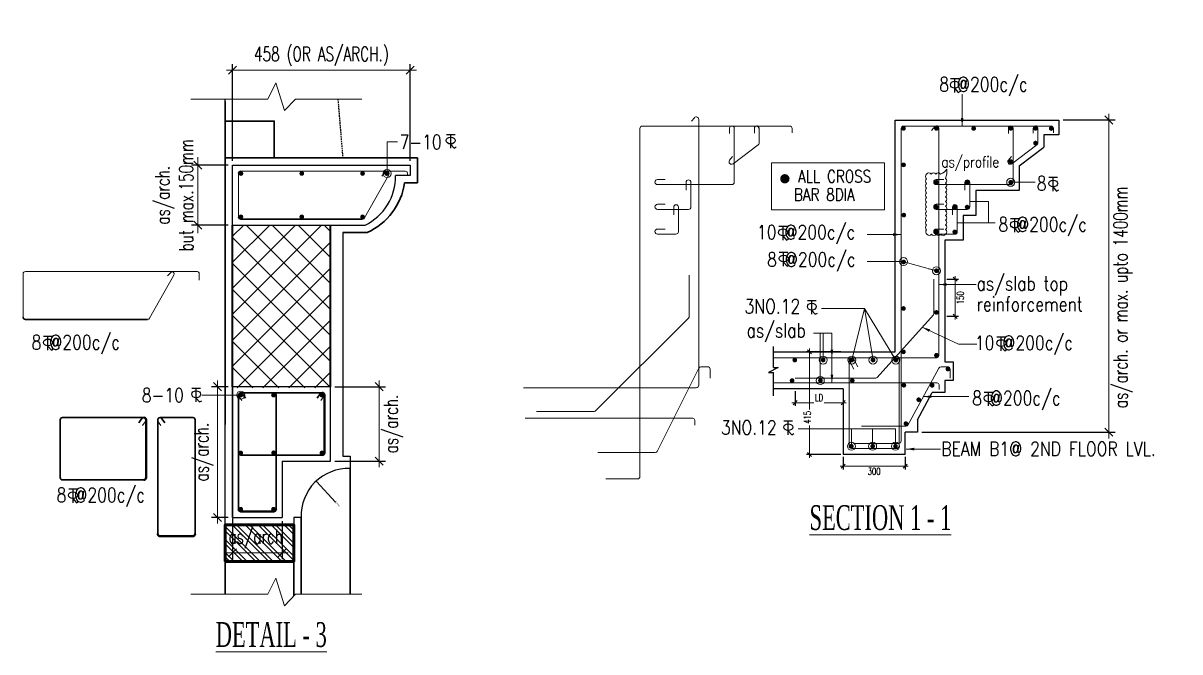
# Model space of a CAD drawing. Header units: millimetres. Extents: x 5013594 to 5375074, y 0 to 4404937.
# Drawn here: x 5308644 to 5327303, y 3785490 to 3795633 of the extents above; entities that cross this region are included whole.
import ezdxf

# ---------------------------------------------------------------- set-up
doc = ezdxf.new("R2010")
doc.units = ezdxf.units.MM
doc.header["$LTSCALE"] = 500
doc.header["$MEASUREMENT"] = 0
doc.header["$PDMODE"] = 34
doc.linetypes.add('CONTINUA', pattern=[0])
doc.linetypes.add('HIDDEN', pattern=[0.375, 0.25, -0.125])
for name, color, linetype in [('BEAM', 3, 'HIDDEN'), ('dim', 3, 'Continuous'), ('DIM-D10', 251, 'Continuous'), ('Finish', 6, 'Continuous'), ('TEXT', 7, 'Continuous')]:
    doc.layers.add(name, color=color, linetype=linetype)
for name, color, linetype, lineweight in [('COL HATCH', 9, 'Continuous', 0), ('COLUMN', 4, 'Continuous', 40), ('DIM1', 3, 'Continuous', 18), ('STC DIM', 47, 'Continuous', 9), ('STC REINF.', 4, 'Continuous', 20), ('STC TEXT', 7, 'Continuous', 13), ('STEEL.', 6, 'Continuous', 30), ('STONE', 42, 'Continuous', 5), ('TAXT', 3, 'Continuous', 15), ('TEXT2', 3, 'Continuous', 15), ('WALL', 7, 'Continuous', 35)]:
    doc.layers.add(name, color=color, linetype=linetype, lineweight=lineweight)
doc.styles.add('2MM', font='romans.shx', dxfattribs={"width": 0.7})
doc.styles.add('ARUN N2', font='times.ttf', dxfattribs={"width": 0.6})
doc.styles.add('D50', font='arial.ttf', dxfattribs={"width": 0.8})
doc.styles.add('haider', font='romans.shx')
doc.dimstyles.new('D10', dxfattribs={"dimtxt": 30, "dimasz": 10, "dimexe": 10, "dimexo": 5, "dimgap": 5, "dimtad": 0, "dimdec": 0, "dimzin": 0, "dimdsep": 46, "dimtxsty": 'D50', "dimblk": 'ARCHTICK', "dimcen": 0, "dimdle": 10, "dimclrd": 256, "dimclre": 256, "dimclrt": 256, "dimadec": 0, "dimazin": 0, "dimtfac": 1, "dimtdec": 0, "dimtofl": 0, "dimtmove": 0, "dimatfit": 3, "dimfxl": 0, "dimtolj": 1, "dimtzin": 0, "dimlwd": -1, "dimlwe": -1, "dimarcsym": 0})
doc.dimstyles.new('SHUIB MOD.', dxfattribs={"dimtxt": 230, "dimasz": 130, "dimexe": 100, "dimexo": 70, "dimgap": 50, "dimtad": 2, "dimdec": 0, "dimzin": 4, "dimdsep": 46, "dimtxsty": '2MM', "dimblk": 'OBLIQUE', "dimcen": 0.09, "dimdle": 100, "dimclrd": 1, "dimclre": 1, "dimclrt": 3, "dimadec": 0, "dimazin": 0, "dimtfac": 1, "dimtdec": 0, "dimtix": 1, "dimtmove": 2, "dimatfit": 3, "dimfxl": 0, "dimtolj": 1, "dimlwd": -1, "dimarcsym": 0})

# ---------------------------------------------------------------- blocks, each defined once
blk = doc.blocks.new('_Oblique')
at = {"color": 0, "linetype": 'ByBlock', "lineweight": -2}
blk.add_line((-0.5, -0.5), (0.5, 0.5), dxfattribs=at)
blk = doc.blocks.new('*D99')
at = {"layer": 'Defpoints', "color": 0, "ltscale": 100, "transparency": 16777216}
for p in [(5325349, 3794070), (5323070, 3789032), (5326159, 3789032)]:
    blk.add_point(p, dxfattribs=at)
at = {"layer": 'DIM1', "color": 1, "lineweight": -2, "ltscale": 100, "transparency": 16777216}
for p, q in [((5325419, 3794070), (5326259, 3794070)), ((5323140, 3789032), (5326259, 3789032))]:
    blk.add_line(p, q, dxfattribs=at)
at = {"layer": 'DIM1', "color": 1, "ltscale": 100, "transparency": 16777216}
blk.add_line((5326159, 3794170), (5326159, 3788932), dxfattribs=at)
at = {"layer": 'DIM1', "color": 1, "ltscale": 100, "transparency": 16777216, "xscale": 130, "yscale": 130, "zscale": 130}
for p, rotation in [((5326159, 3794070), 90), ((5326159, 3789032), 270)]:
    blk.add_blockref('_Oblique', p, dxfattribs=dict(at, rotation=rotation))
at = {"layer": 'DIM1', "color": 3, "lineweight": 0, "ltscale": 100, "transparency": 16777216, "insert": (5326384, 3791210), "char_height": 230, "attachment_point": 5, "rotation": 90, "style": '2MM'}
blk.add_mtext('\\A1;as/arch. or max. upto 1400mm', dxfattribs=at)
blk = doc.blocks.new('A$C76682FD6')
at = {"layer": 'TEXT', "color": 3, "ltscale": 0.2}
for p, q in [((143, 219, -1), (2, 219, -1)), ((72, 0, -1), (72, 219, -1)), ((72, 63, -1), (128, 0, -1)), ((128, 0, -1), (162, 21))]:
    blk.add_line(p, q, dxfattribs=at)
blk.add_ellipse((72, 124, -1), major_axis=(72.3, 0), ratio=0.753223, dxfattribs=at)
blk = doc.blocks.new('_Open90')
at = {"color": 0, "linetype": 'ByBlock', "lineweight": -2}
for p, q in [((0, 0), (-1, 0)), ((-0.5, 0.5), (0, 0)), ((0, 0), (-0.5, -0.5))]:
    blk.add_line(p, q, dxfattribs=at)
blk = doc.blocks.new('*D101')
at = {"layer": 'Defpoints', "color": 0, "transparency": 16777216}
for p in [(5313369, 3788243), (5313890, 3787686)]:
    blk.add_point(p, dxfattribs=at)
at = {"layer": 'DIM-D10', "transparency": 16777216}
blk.add_line((5313684, 3787907), (5313376, 3788236), dxfattribs=at)
at = {"layer": 'DIM-D10', "transparency": 16777216, "xscale": 10, "yscale": 10, "zscale": 10, "rotation": 133.1041880021806}
blk.add_blockref('_Open90', (5313369, 3788243), dxfattribs=at)
at = {"layer": 'DIM-D10', "transparency": 16777216, "insert": (5313713, 3787876), "char_height": 30, "attachment_point": 5, "rotation": 313.1042, "style": 'D50'}
blk.add_mtext('\\A1;R760', dxfattribs=at)
blk = doc.blocks.new('*D103')
at = {"layer": 'Defpoints', "color": 0, "ltscale": 100, "transparency": 16777216}
for p in [(5313602, 3789768), (5313602, 3788567), (5314388, 3788567)]:
    blk.add_point(p, dxfattribs=at)
at = {"layer": 'DIM1', "color": 1, "lineweight": -2, "ltscale": 100, "transparency": 16777216}
for p, q in [((5313672, 3789768), (5314488, 3789768)), ((5313672, 3788567), (5314488, 3788567))]:
    blk.add_line(p, q, dxfattribs=at)
at = {"layer": 'DIM1', "color": 1, "ltscale": 100, "transparency": 16777216}
blk.add_line((5314388, 3789868), (5314388, 3788467), dxfattribs=at)
at = {"layer": 'DIM1', "color": 1, "ltscale": 100, "transparency": 16777216, "xscale": 130, "yscale": 130, "zscale": 130}
for p, rotation in [((5314388, 3789768), 90), ((5314388, 3788567), 270)]:
    blk.add_blockref('_Oblique', p, dxfattribs=dict(at, rotation=rotation))
at = {"layer": 'DIM1', "color": 3, "lineweight": 0, "ltscale": 100, "transparency": 16777216, "insert": (5314613, 3789167), "char_height": 230, "attachment_point": 5, "rotation": 90, "style": '2MM'}
blk.add_mtext('\\A1;as/arch.', dxfattribs=at)
blk = doc.blocks.new('*D102')
at = {"layer": 'Defpoints', "color": 0, "ltscale": 100, "transparency": 16777216}
for p in [(5312022, 3787710), (5312820, 3787670), (5312022, 3787086)]:
    blk.add_point(p, dxfattribs=at)
at = {"layer": 'DIM1', "color": 1, "lineweight": -2, "ltscale": 100, "transparency": 16777216}
for p, q in [((5312022, 3787640), (5312022, 3786986)), ((5312820, 3787600), (5312820, 3786986))]:
    blk.add_line(p, q, dxfattribs=at)
at = {"layer": 'DIM1', "color": 1, "ltscale": 100, "transparency": 16777216}
blk.add_line((5312920, 3787086), (5311922, 3787086), dxfattribs=at)
at = {"layer": 'DIM1', "color": 1, "ltscale": 100, "transparency": 16777216, "xscale": 130, "yscale": 130, "zscale": 130, "rotation": 180}
blk.add_blockref('_Oblique', (5312022, 3787086), dxfattribs=at)
at = {"layer": 'DIM1', "color": 1, "ltscale": 100, "transparency": 16777216, "xscale": 130, "yscale": 130, "zscale": 130}
blk.add_blockref('_Oblique', (5312820, 3787086), dxfattribs=at)
at = {"layer": 'DIM1', "color": 3, "lineweight": 0, "ltscale": 100, "transparency": 16777216, "insert": (5312394, 3787312), "char_height": 230, "attachment_point": 5, "style": '2MM'}
blk.add_mtext('\\A1;as/arch', dxfattribs=at)
blk = doc.blocks.new('*D104')
at = {"layer": 'Defpoints', "color": 0, "ltscale": 100, "transparency": 16777216}
for p in [(5314888, 3794872), (5312022, 3793341, 0), (5314888, 3793341, 0)]:
    blk.add_point(p, dxfattribs=at)
at = {"layer": 'DIM1', "color": 1, "ltscale": 100, "transparency": 16777216}
blk.add_line((5311922, 3794872), (5314988, 3794872), dxfattribs=at)
at = {"layer": 'DIM1', "color": 1, "lineweight": -2, "ltscale": 100, "transparency": 16777216}
for p, q in [((5312022, 3793411), (5312022, 3794972)), ((5314888, 3793411), (5314888, 3794972))]:
    blk.add_line(p, q, dxfattribs=at)
at = {"layer": 'DIM1', "color": 1, "ltscale": 100, "transparency": 16777216, "xscale": 130, "yscale": 130, "zscale": 130, "rotation": 180}
blk.add_blockref('_Oblique', (5312022, 3794872), dxfattribs=at)
at = {"layer": 'DIM1', "color": 1, "ltscale": 100, "transparency": 16777216, "xscale": 130, "yscale": 130, "zscale": 130}
blk.add_blockref('_Oblique', (5314888, 3794872), dxfattribs=at)
at = {"layer": 'DIM1', "color": 3, "lineweight": 0, "ltscale": 100, "transparency": 16777216, "insert": (5313455, 3795098), "char_height": 230, "attachment_point": 5, "style": '2MM'}
blk.add_mtext('\\A1;458 (OR AS/ARCH.)', dxfattribs=at)
blk = doc.blocks.new('*D105')
at = {"layer": 'Defpoints', "color": 0, "ltscale": 100, "transparency": 16777216}
for p in [(5312022, 3793341, 0), (5311460, 3792373), (5312022, 3792373, 0)]:
    blk.add_point(p, dxfattribs=at)
at = {"layer": 'DIM1', "color": 1, "lineweight": -2, "ltscale": 100, "transparency": 16777216}
for p, q in [((5311952, 3793341), (5311360, 3793341)), ((5311952, 3792373), (5311360, 3792373))]:
    blk.add_line(p, q, dxfattribs=at)
at = {"layer": 'DIM1', "color": 1, "ltscale": 100, "transparency": 16777216}
for p, q in [((5311460, 3793341), (5311460, 3793471)), ((5311460, 3793341), (5311460, 3792373)), ((5311460, 3792373), (5311460, 3792243))]:
    blk.add_line(p, q, dxfattribs=at)
at = {"layer": 'DIM1', "color": 1, "ltscale": 100, "transparency": 16777216, "xscale": 130, "yscale": 130, "zscale": 130}
for p, rotation in [((5311460, 3793341), 270), ((5311460, 3792373), 90)]:
    blk.add_blockref('_Oblique', p, dxfattribs=dict(at, rotation=rotation))
at = {"layer": 'DIM1', "color": 3, "lineweight": 0, "ltscale": 100, "transparency": 16777216, "insert": (5311082, 3792857), "char_height": 230, "attachment_point": 5, "rotation": 90, "style": '2MM'}
blk.add_mtext('\\A1;as/arch.\\Pbut max.150mm', dxfattribs=at)
blk = doc.blocks.new('*D106')
at = {"layer": 'Defpoints', "color": 0, "ltscale": 100, "transparency": 16777216}
for p in [(5311781, 3789768), (5312022, 3789768, 0), (5312022, 3787659, 0)]:
    blk.add_point(p, dxfattribs=at)
at = {"layer": 'DIM1', "color": 1, "lineweight": -2, "ltscale": 100, "transparency": 16777216}
for p, q in [((5311952, 3789768), (5311681, 3789768)), ((5311952, 3787659), (5311681, 3787659))]:
    blk.add_line(p, q, dxfattribs=at)
at = {"layer": 'DIM1', "color": 1, "ltscale": 100, "transparency": 16777216}
blk.add_line((5311781, 3787559), (5311781, 3789868), dxfattribs=at)
at = {"layer": 'DIM1', "color": 1, "ltscale": 100, "transparency": 16777216, "xscale": 130, "yscale": 130, "zscale": 130}
for p, rotation in [((5311781, 3789768), 90), ((5311781, 3787659), 270)]:
    blk.add_blockref('_Oblique', p, dxfattribs=dict(at, rotation=rotation))
at = {"layer": 'DIM1', "color": 3, "lineweight": 0, "ltscale": 100, "transparency": 16777216, "insert": (5311556, 3788713), "char_height": 230, "attachment_point": 5, "rotation": 90, "style": '2MM'}
blk.add_mtext('\\A1;as/arch.', dxfattribs=at)
blk = doc.blocks.new('*D107')
at = {"layer": 'Defpoints', "color": 0, "transparency": 16777216}
for p in [(5323510, 3791503), (5323681, 3791503), (5323510, 3790903)]:
    blk.add_point(p, dxfattribs=at)
at = {"layer": 'STC DIM', "color": 1, "linetype": 'Continuous', "lineweight": -2, "transparency": 16777216}
for p, q in [((5323545, 3791503), (5323731, 3791503)), ((5323545, 3790903), (5323731, 3790903))]:
    blk.add_line(p, q, dxfattribs=at)
at = {"layer": 'STC DIM', "color": 1, "transparency": 16777216}
blk.add_line((5323681, 3790853), (5323681, 3791553), dxfattribs=at)
at = {"layer": 'STC DIM', "color": 1, "transparency": 16777216, "xscale": 65, "yscale": 65, "zscale": 65}
for p, rotation in [((5323681, 3791503), 90), ((5323681, 3790903), 270)]:
    blk.add_blockref('_Oblique', p, dxfattribs=dict(at, rotation=rotation))
at = {"layer": 'STC DIM', "color": 3, "transparency": 16777216, "insert": (5323763, 3791203), "char_height": 115, "attachment_point": 5, "rotation": 90, "style": '2MM'}
blk.add_mtext('\\A1;150 ', dxfattribs=at)
blk = doc.blocks.new('*D147')
at = {"layer": 'Defpoints', "color": 0, "transparency": 16777216}
for p in [(5321096, 3789732), (5321871, 3789722), (5321096, 3789510)]:
    blk.add_point(p, dxfattribs=at)
at = {"layer": 'STC DIM', "color": 1, "linetype": 'Continuous', "lineweight": -2, "transparency": 16777216}
for p, q in [((5321096, 3789697), (5321096, 3789460)), ((5321871, 3789687), (5321871, 3789460))]:
    blk.add_line(p, q, dxfattribs=at)
at = {"layer": 'STC DIM', "color": 1, "transparency": 16777216}
for p, q in [((5321046, 3789510), (5321399, 3789510)), ((5321921, 3789510), (5321568, 3789510))]:
    blk.add_line(p, q, dxfattribs=at)
at = {"layer": 'STC DIM', "color": 1, "transparency": 16777216, "xscale": 65, "yscale": 65, "zscale": 65, "rotation": 180}
blk.add_blockref('_Oblique', (5321096, 3789510), dxfattribs=at)
at = {"layer": 'STC DIM', "color": 1, "transparency": 16777216, "xscale": 65, "yscale": 65, "zscale": 65}
blk.add_blockref('_Oblique', (5321871, 3789510), dxfattribs=at)
at = {"layer": 'STC DIM', "color": 3, "transparency": 16777216, "insert": (5321484, 3789590), "char_height": 115, "attachment_point": 5, "style": '2MM'}
blk.add_mtext('\\A1;LD', dxfattribs=at)
blk = doc.blocks.new('*D151')
at = {"layer": 'Defpoints', "color": 0, "transparency": 16777216}
for p in [(5321871, 3788673), (5322870, 3788673), (5322870, 3788484)]:
    blk.add_point(p, dxfattribs=at)
at = {"layer": 'STC DIM', "color": 1, "linetype": 'Continuous', "lineweight": -2, "transparency": 16777216}
for p, q in [((5321871, 3788638), (5321871, 3788434)), ((5322870, 3788638), (5322870, 3788434))]:
    blk.add_line(p, q, dxfattribs=at)
at = {"layer": 'STC DIM', "color": 1, "linetype": 'Continuous', "transparency": 16777216}
blk.add_line((5321821, 3788484), (5322920, 3788484), dxfattribs=at)
at = {"layer": 'STC DIM', "color": 1, "transparency": 16777216, "xscale": 65, "yscale": 65, "zscale": 65, "rotation": 180}
blk.add_blockref('_Oblique', (5321871, 3788484), dxfattribs=at)
at = {"layer": 'STC DIM', "color": 1, "transparency": 16777216, "xscale": 65, "yscale": 65, "zscale": 65}
blk.add_blockref('_Oblique', (5322870, 3788484), dxfattribs=at)
at = {"layer": 'STC DIM', "color": 3, "transparency": 16777216, "insert": (5322371, 3788402), "char_height": 115, "attachment_point": 5, "style": '2MM'}
blk.add_mtext('\\A1;300', dxfattribs=at)
blk = doc.blocks.new('*D152')
at = {"layer": 'Defpoints', "color": 0, "transparency": 16777216}
for p in [(5321329, 3790332), (5321870, 3790332), (5321870, 3788672)]:
    blk.add_point(p, dxfattribs=at)
at = {"layer": 'STC DIM', "color": 1, "linetype": 'Continuous', "lineweight": -2, "transparency": 16777216}
for p, q in [((5321835, 3790332), (5321279, 3790332)), ((5321835, 3788672), (5321279, 3788672))]:
    blk.add_line(p, q, dxfattribs=at)
at = {"layer": 'STC DIM', "color": 1, "linetype": 'Continuous', "transparency": 16777216}
for p, q in [((5321329, 3790382), (5321329, 3789400)), ((5321329, 3788622), (5321329, 3789143))]:
    blk.add_line(p, q, dxfattribs=at)
at = {"layer": 'STC DIM', "color": 1, "transparency": 16777216, "xscale": 65, "yscale": 65, "zscale": 65}
for p, rotation in [((5321329, 3790332), 90), ((5321329, 3788672), 270)]:
    blk.add_blockref('_Oblique', p, dxfattribs=dict(at, rotation=rotation))
at = {"layer": 'STC DIM', "color": 3, "transparency": 16777216, "insert": (5321293, 3789272), "char_height": 115, "attachment_point": 5, "rotation": 90, "style": '2MM'}
blk.add_mtext('\\A1;415', dxfattribs=at)

msp = doc.modelspace()

# ---------------------------------------------------------------- hatches: boundary and pattern name
at = {"layer": 'COL HATCH', "lineweight": 15}
h = msp.add_hatch(dxfattribs=at)
h.set_pattern_fill('ANSI32', color=252, scale=394.927045, angle=-90)
h.set_pattern_definition([(315, (8682422.25, 8185605.75), (104.720847, 104.720847), []), (315, (8682422.25, 8185535.93), (104.720847, 104.720847), [])])
h.paths.add_polyline_path([(5311903.7, 3787540.3), (5311903.7, 3786947.9), (5313009.5, 3786947.9), (5313009.5, 3787540.3)])
at = {"layer": 'STONE', "lineweight": 30}
h = msp.add_hatch(dxfattribs=at)
h.set_pattern_fill('ANSI37', color=250, scale=2369.562272)
h.set_pattern_definition([(45, (666385.95, 7043346.94), (-209.441694, 209.441694), []), (135, (666385.95, 7043346.94), (-209.441694, -209.441694), [])])
h.paths.add_polyline_path([(5313601.9, 3792373.4), (5312022.2, 3792373.4), (5312022.2, 3789751.9), (5313601.9, 3789751.9)])

# ---------------------------------------------------------------- linework, layer by layer
at = {"lineweight": 30}
for p, q in [((5311903.7, 3789159.5), (5311903.7, 3794368.1)), ((5311903.7, 3793459.8), (5315006.2, 3793459.8, -36255.5)), ((5315006.2, 3793459.8, -36255.5), (5315006.2, 3793055.6, -36255.5)), ((5315006.2, 3793055.6, -36255.5), (5314797.2, 3793055.6, -36255.5)), ((5313799.3, 3792255, -36255.5), (5314194.3, 3792255, -36255.5)), ((5313917.8, 3788448.6, -36255.5), (5313917.8, 3786420.8)), ((5313128, 3787658.8, -36255.5), (5313128, 3786420.8)), ((5311903.7, 3786947.9, -36255.5), (5311903.7, 3786420.8)), ((5313009.5, 3786947.9, -36255.5), (5313009.5, 3786393.8, -36255.5))]:
    msp.add_line(p, q, dxfattribs=at)
at = {"color": 1, "linetype": 'HIDDEN', "lineweight": 25, "ltscale": 0.2}
msp.add_line((5313720.4, 3794408.1), (5313799.3, 3793459.8, -36255.5), dxfattribs=at)
at = {"lineweight": 5}
for points in [[(5314107.7, 3794408.1), (5313034.9, 3794408.1), (5312858.2, 3794220.7), (5312718, 3794668.8), (5312588.5, 3794408.1), (5311349.9, 3794408.1)], [(5314107.7, 3786420.8), (5313034.9, 3786420.8), (5312858.2, 3786233.4), (5312718, 3786681.5), (5312588.5, 3786420.8), (5311349.9, 3786420.8)]]:
    msp.add_lwpolyline(points, dxfattribs=at)
at = {"color": 22, "lineweight": 30, "elevation": 0.5}
msp.add_lwpolyline([(5312693.5, 3793459.8), (5311903.7, 3793459.8), (5311903.7, 3794052.1), (5312693.5, 3794052.1)], close=True, dxfattribs=at)
at = {"color": 22, "lineweight": 50, "elevation": -36255}
msp.add_lwpolyline([(5311903.7, 3786947.9), (5311903.7, 3787540.3), (5313009.5, 3787540.3), (5313009.5, 3786947.9)], close=True, dxfattribs=at)
at = {"lineweight": 30}
msp.add_arc((5313759.1, 3793210.1, -36255.5), 1049.6, 294.49746, 351.53434, dxfattribs=at)
at = {"layer": 'BEAM', "color": 1, "linetype": 'Continuous'}
for p, q in [((5322710.4, 3794069.6), (5325348.9, 3794069.6)), ((5322710.4, 3790331.9), (5322710.4, 3794069.6)), ((5325348.9, 3794069.6), (5325348.9, 3793829.7)), ((5325348.9, 3793829.7), (5325109.1, 3793829.7)), ((5325109.1, 3793829.7), (5325109.1, 3793629.8)), ((5324709.3, 3793330), (5325109.1, 3793629.8)), ((5312022.2, 3793341.3), (5314887.7, 3793341.3)), ((5312022.2, 3792373.4), (5312022.2, 3793341.3)), ((5314887.7, 3793341.3), (5314887.7, 3793174)), ((5324709.3, 3793330), (5324709.3, 3792930.2)), ((5314887.7, 3793174), (5314651.8, 3793174)), ((5324709.3, 3792930.2), (5324009.7, 3792930.2)), ((5324009.7, 3792930.2), (5324009.7, 3792530.4)), ((5312022.2, 3792373.4), (5314158.4, 3792373.4)), ((5324009.7, 3792530.4), (5323809.8, 3792530.4)), ((5323809.8, 3792530.4), (5323809.8, 3792130.6)), ((5323809.8, 3792130.6), (5323509.9, 3792130.6)), ((5323509.9, 3792130.6), (5323509.9, 3790169.6)), ((5320748.8, 3790331.6), (5322710.4, 3790331.6)), ((5313601.9, 3789767.9), (5312022.2, 3789767.9)), ((5313601.9, 3788567.1), (5313601.9, 3789767.9)), ((5323509.9, 3789869.6), (5323509.9, 3789672)), ((5321870.8, 3789731.9), (5320748.8, 3789731.9)), ((5321870.8, 3789731.9), (5321870.8, 3788672.5)), ((5323070.2, 3789232.2), (5323310, 3789672)), ((5323509.9, 3789672), (5323310, 3789672)), ((5323070.2, 3789232.2), (5323070.2, 3789032.3)), ((5323070.2, 3789032.3), (5322870.3, 3789032.3)), ((5322870.3, 3788672.5), (5322870.3, 3789032.3)), ((5322870.3, 3788672.5), (5321870.8, 3788672.5)), ((5312820, 3788567.1), (5312820, 3787658.8)), ((5312820, 3788567.1), (5313601.9, 3788567.1)), ((5312022.2, 3787658.8), (5312820, 3787658.8))]:
    msp.add_line(p, q, dxfattribs=at)
for points in [[(5320748.8, 3790078.4), (5320748.8, 3790416.6)], [(5323509.9, 3790169.6), (5323648.9, 3790169.6), (5323648.9, 3789869.6), (5323509.9, 3789869.6)], [(5320748.8, 3790078.4), (5320823.7, 3790078.4), (5320666.4, 3789996.5), (5320748.8, 3789996.5)], [(5320748.8, 3789622.6), (5320748.8, 3789996.5)]]:
    msp.add_lwpolyline(points, dxfattribs=at)
for centre, radius, start, end in [((5320476.7, 3793935.1), 37.7, 0, 90), ((5323375.4, 3793934.8), 37.7, 0, 90), ((5324974.3, 3793934.8), 37.7, 0, 90), ((5313780.7, 3793158.6), 871.3, 295.69118, 1.01463)]:
    msp.add_arc(centre, radius, start, end, dxfattribs=at)
at = {"layer": 'COLUMN', "lineweight": 30}
for p, q in [((5312157, 3792470.6), (5314119.4, 3792470.6)), ((5308681.3, 3790851.9), (5310650.7, 3790851.9)), ((5312022.2, 3787658.8), (5312022.2, 3789767.9)), ((5312119.3, 3787793.6), (5312119.3, 3789633.1)), ((5312119.3, 3789633.1), (5312119.3, 3788701.9)), ((5313467.1, 3789670.7), (5312157, 3789670.7)), ((5312157, 3789670.7), (5312685.2, 3789670.7)), ((5312173.2, 3789668, 0), (5312231.6, 3789583.8, 0.5)), ((5312722.9, 3789633.1), (5312722.9, 3787793.6)), ((5313445.4, 3789670.7, -0.1), (5313385.1, 3789583.8, 0.5)), ((5309242.1, 3789232.1), (5309242.1, 3788300.9)), ((5310589.9, 3789269.8), (5309279.8, 3789269.8)), ((5310568.2, 3789269.8, -0.1), (5310507.9, 3789182.8, 0.5)), ((5310814.9, 3787392.6), (5310814.9, 3789232.1)), ((5310814.9, 3789232.1), (5310814.9, 3788300.9)), ((5310852.6, 3789269.8), (5311380.9, 3789269.8)), ((5310868.8, 3789267, 0), (5310927.2, 3789182.8, 0.5)), ((5311418.5, 3789232.1), (5311418.5, 3787392.6)), ((5312157, 3788664.2), (5313467.1, 3788664.2)), ((5309279.8, 3788263.3), (5310589.9, 3788263.3))]:
    msp.add_line(p, q, dxfattribs=at)
at = {"layer": 'COLUMN'}
for p, q in [((5313504.7, 3788701.9), (5313504.7, 3789633.1)), ((5310627.6, 3788300.9), (5310627.6, 3789232.1)), ((5312157, 3787755.9), (5312685.2, 3787755.9)), ((5310852.6, 3787354.9), (5311380.9, 3787354.9))]:
    msp.add_line(p, q, dxfattribs=at)
at = {"layer": 'COLUMN', "lineweight": 30}
for centre, start, end in [((5312157, 3793206.5), 90, 180), ((5312157, 3792508.2), 180, 270), ((5308681.3, 3790889.5), 180, 270), ((5312157, 3789633.1), 90, 180), ((5312157, 3789633.1), 90, 180), ((5312685.2, 3789633.1), 0, 90), ((5309279.8, 3789232.1), 90, 180), ((5310852.6, 3789232.1), 90, 180), ((5310852.6, 3789232.1), 90, 180), ((5311380.9, 3789232.1), 0, 90), ((5312157, 3788701.9), 180, 270), ((5309279.8, 3788300.9), 180, 270)]:
    msp.add_arc(centre, 37.7, start, end, dxfattribs=at)
at = {"layer": 'COLUMN'}
for centre, start, end in [((5313467.1, 3789633.1), 0, 90), ((5310589.9, 3789232.1), 0, 90), ((5313467.1, 3788701.9), 270, 0), ((5310589.9, 3788300.9), 270, 0), ((5312157, 3787793.6), 180, 270), ((5312685.2, 3787793.6), 270, 0), ((5310852.6, 3787392.6), 180, 270), ((5311380.9, 3787392.6), 270, 0)]:
    msp.add_arc(centre, 37.7, start, end, dxfattribs=at)
at = {"layer": 'Finish'}
msp.add_line((5311903.7, 3787540.3), (5311903.7, 3794408.1), dxfattribs=at)
at = {"layer": 'Finish', "elevation": -36255.5}
msp.add_lwpolyline([(5313799.3, 3792255), (5313799.3, 3788646.1), (5313917.8, 3788646.1), (5313917.8, 3788448.6, 0.4356259), (5313128, 3787658.8), (5313009.5, 3787658.8), (5313009.5, 3787540.3), (5311903.7, 3787540.3)], format="xyb", dxfattribs=at)
msp.add_lwpolyline([(5313917.8, 3788448.6), (5313917.8, 3788448.6)], dxfattribs=at)
at = {"layer": 'STC DIM', "color": 1}
msp.add_lwpolyline([(5323217.7, 3793197.8, -0.5205671), (5323292.7, 3793197.8, -0.5205671), (5323367.7, 3793197.8, -0.5205671), (5323442.7, 3793197.8, 0.2042151), (5323543.2, 3793278, -0.1304916), (5323523.3, 3793128.5, -0.5205671), (5323523.3, 3793053.5, -0.5205671), (5323523.3, 3792978.5, -0.5205671), (5323523.3, 3792903.5, -0.5205671), (5323523.3, 3792828.5, -0.5205671), (5323523.3, 3792753.5, -0.5205671), (5323523.3, 3792678.5, -0.5205671), (5323523.3, 3792603.5, -0.5205671), (5323523.3, 3792528.5, -0.5205671), (5323523.3, 3792453.5, -0.5205671), (5323523.3, 3792378.5, -0.5205671), (5323523.3, 3792303.5, -0.5205671), (5323523.3, 3792228.5, -0.5205671), (5323449, 3792227.8, -0.5205671), (5323374, 3792227.8, -0.5205671), (5323299, 3792227.8, -0.5205671), (5323224, 3792227.8, -0.5205671), (5323217.7, 3792296.5, -0.5205671), (5323217.7, 3792371.5, -0.5205671), (5323217.7, 3792446.5, -0.5205671), (5323217.7, 3792521.5, -0.5205671), (5323217.7, 3792596.5, -0.5205671), (5323217.7, 3792671.5, -0.5205671), (5323217.7, 3792746.5, -0.5205671), (5323217.7, 3792821.5, -0.5205671), (5323217.7, 3792896.5, -0.5205671), (5323217.7, 3792971.5, -0.5205671), (5323217.7, 3793046.5, -0.5205671), (5323217.7, 3793121.5, -0.5205671)], format="xyb", close=True, dxfattribs=at)
at = {"layer": 'STC REINF.', "linetype": 'CONTINUA'}
for p, q in [((5319472.4, 3794106.6), (5319424.6, 3794051.8)), ((5319542.5, 3794080.4), (5319542.3, 3789792)), ((5320039.4, 3793938.3), (5320039.4, 3793851.2)), ((5320114.6, 3793942.9), (5320114.6, 3793065.3)), ((5320439.2, 3793936.6), (5320439.2, 3793857.3)), ((5320514.4, 3793936.6), (5320514.4, 3793698.7)), ((5322807.5, 3793065), (5322807.5, 3793934.8)), ((5322807.5, 3789806.8), (5322807.5, 3793934.8)), ((5322845.2, 3793972.5), (5324974.3, 3793972.5)), ((5323358.6, 3793972.5), (5323295.1, 3793899.6)), ((5324536.9, 3793938), (5324536.9, 3793850.9)), ((5324612.1, 3793942.6), (5324612.1, 3793065)), ((5324936.7, 3793936.3), (5324936.7, 3793857)), ((5325011.9, 3793936.3), (5325011.9, 3793697.2)), ((5320094.9, 3793364.1), (5320498.4, 3793666.7)), ((5324592.5, 3793363.8), (5324996.9, 3793667.1)), ((5320040.4, 3793421.9), (5320089.1, 3793479.6)), ((5324537.9, 3793421.6), (5324586.6, 3793479.3)), ((5312119.3, 3792508.2), (5312119.3, 3793206.5)), ((5312157, 3793244.1), (5314813.4, 3793244.1)), ((5314152.3, 3792489.9), (5314541.6, 3793188.1)), ((5314489.6, 3793244.1), (5314432.5, 3793163.4)), ((5314843.4, 3793214.1), (5314843.4, 3793179.5)), ((5318876.4, 3793110.1), (5318998, 3793110.1)), ((5320076.9, 3793027.6), (5318876.4, 3793027.6)), ((5319337.9, 3793064.3), (5319337.9, 3792938.9)), ((5319415, 3793064.3), (5319415, 3792667.8)), ((5323373.9, 3793109.8), (5323495.5, 3793109.8)), ((5324574.5, 3793027.3), (5323373.9, 3793027.3)), ((5323835.4, 3793064.1), (5323835.4, 3792938.6)), ((5323912.5, 3793064.1), (5323912.5, 3792667.6)), ((5318876.4, 3792710.3), (5318998, 3792710.3)), ((5319375, 3792627.8), (5318876.4, 3792627.8)), ((5319138, 3792664.6), (5319138, 3792539.1)), ((5319215.1, 3792664.6), (5319215.1, 3792268.1)), ((5323373.9, 3792710.1), (5323495.5, 3792710.1)), ((5323872.5, 3792627.6), (5323373.9, 3792627.6)), ((5323635.5, 3792664.3), (5323635.5, 3792538.8)), ((5323712.6, 3792664.3), (5323712.6, 3792267.8)), ((5318876.4, 3792310.6), (5318998, 3792310.6)), ((5319175.1, 3792228.1), (5318876.4, 3792228.1)), ((5323373.9, 3792310.3), (5323495.5, 3792310.3)), ((5323672.6, 3792227.8), (5323373.9, 3792227.8)), ((5308681.3, 3791625.4), (5311453.6, 3791625.4)), ((5311040, 3791625.4), (5310974.8, 3791557.7)), ((5308643.7, 3790889.5), (5308643.7, 3791587.8)), ((5310683.6, 3790871.2), (5311072.9, 3791569.4)), ((5311483.6, 3791595.4), (5311483.6, 3791484.4)), ((5319388.5, 3790902.2), (5319388.5, 3791567.6)), ((5323334.5, 3790948.8), (5323334.5, 3791504.1)), ((5317884, 3789381.1), (5319376.8, 3790873.9)), ((5322419.5, 3789916.3), (5323326.8, 3790928.8)), ((5321967.4, 3790194.5), (5321967.4, 3788812.1)), ((5321967.4, 3790194.5), (5322045, 3790051.7)), ((5322733.1, 3790234.5), (5322007.4, 3790234.5)), ((5322032.3, 3790234.5), (5322110.9, 3790089.9)), ((5322773.1, 3788809.3), (5322773.1, 3790194.5)), ((5323388.5, 3789829.1), (5320748.8, 3789829.1)), ((5322397.1, 3789906.3), (5321097.2, 3789906.3)), ((5323418.5, 3789799.1), (5323418.5, 3789721)), ((5312116.1, 3789619.6), (5312169.4, 3789542.8, 0.5)), ((5313504.7, 3789625.6, 0), (5313447.3, 3789542.8, 0.5)), ((5319502.3, 3789752), (5319184.1, 3789752)), ((5310627.6, 3789224.6, 0), (5310570.1, 3789141.8, 0.5)), ((5310811.8, 3789218.6), (5310865, 3789141.8, 0.5)), ((5319448, 3789257.6), (5316740.3, 3789257.6)), ((5317857.4, 3789370.1), (5316925.5, 3789370.1)), ((5319478, 3789227.6), (5319478, 3789149.5)), ((5318839.8, 3788705.2), (5317915.7, 3788705.2)), ((5322007.3, 3788772.1), (5322733, 3788769.3))]:
    msp.add_line(p, q, dxfattribs=at)
for points in [[(5318045.8, 3788280.8), (5318552.9, 3788280.8, 0.4142136), (5318592.9, 3788320.8), (5318592.9, 3793934.8, -0.4142136), (5318630.5, 3793972.5), (5321010.3, 3793972.5, -0.4003168), (5321048.1, 3793936.5), (5321048.1, 3793861.1)], [(5320748.8, 3790234.5), (5323382.8, 3790234.5, 0.4141943), (5323412.8, 3790264.5), (5323413, 3793934.8)], [(5322040.4, 3788852.2), (5322767.5, 3788852.2, 0.4142136), (5322807.5, 3788892.2), (5322807.5, 3793934.8, -0.4142136), (5322845.2, 3793972.5), (5325224.9, 3793972.5, -0.4003168), (5325262.7, 3793936.5), (5325262.7, 3793861.1)], [(5318872.8, 3788724.8), (5319542.9, 3790068.6, -0.2744582), (5319578, 3790089.4), (5319685.3, 3790089.3, -0.4142136), (5319725.3, 3790049.3), (5319725.3, 3789905.2)], [(5322169, 3789132.3), (5322887.2, 3789132.3, 0.2743286), (5322913.5, 3789147.9), (5323415.8, 3790067.8, -0.2744582), (5323450.9, 3790088.7), (5323558.1, 3790088.6, -0.4142136), (5323598.1, 3790048.6), (5323598.1, 3789904.4)]]:
    msp.add_lwpolyline(points, format="xyb", dxfattribs=at)
msp.add_lwpolyline([(5316717, 3789751.9), (5318173, 3789751.9), (5318186, 3789751.9), (5318739, 3789751.9), (5318747, 3789751.9), (5319500.7, 3789751.9)], dxfattribs=at)
for centre, radius, start, end in [((5319502.5, 3794080.4), 40, 359.99623, 138.93711), ((5320077, 3793938.3), 37.6, 0, 180), ((5320476.8, 3793936.6), 37.6, 0, 180), ((5320476.7, 3793935.1), 37.7, 0, 90), ((5322845.2, 3793934.8), 37.7, 90, 180), ((5322845.2, 3793934.8), 37.7, 90, 180), ((5324574.5, 3793938), 37.6, 0, 180), ((5324974.3, 3793936.3), 37.6, 0, 180), ((5324974.3, 3793934.8), 37.7, 0, 90), ((5320474.4, 3793698.7), 40, 306.8699, 0), ((5324974.3, 3793697.2), 37.7, 306.8699, 0), ((5320070.9, 3793396.1), 40, 139.82478, 306.8699), ((5324568.5, 3793395.8), 40, 139.82478, 306.8699), ((5314508.7, 3793206.5), 37.7, 330.85723, 90), ((5314813.4, 3793214.1), 30, 0, 90), ((5318876.4, 3793068.9), 41.2, 90, 270), ((5319376.4, 3793064.3), 38.6, 0, 180), ((5319375, 3793064.3), 40, 0, 90), ((5320076.9, 3793065.3), 37.7, 270, 0), ((5323373.9, 3793068.6), 41.2, 90, 270), ((5323874, 3793064.1), 38.6, 0, 180), ((5323872.5, 3793064.1), 40, 0, 90), ((5324574.5, 3793065), 37.7, 270, 0), ((5318876.4, 3792669.1), 41.2, 90, 270), ((5319176.5, 3792664.6), 38.6, 0, 180), ((5319175.1, 3792664.6), 40, 0, 90), ((5319375, 3792667.8), 40, 270, 0), ((5323373.9, 3792668.8), 41.2, 90, 270), ((5323674.1, 3792664.3), 38.6, 0, 180), ((5323672.6, 3792664.3), 40, 0, 90), ((5323872.5, 3792667.6), 40, 270, 0), ((5314119.4, 3792508.2), 37.7, 270, 330.85723), ((5318876.4, 3792269.3), 41.2, 90, 270), ((5319175.1, 3792268.1), 40, 270, 0), ((5323373.9, 3792269), 41.2, 90, 270), ((5323672.6, 3792267.8), 40, 270, 0), ((5308681.3, 3791587.8), 37.7, 90, 180), ((5311040, 3791587.8), 37.7, 330.85723, 90), ((5311453.6, 3791595.4), 30, 0, 90), ((5319348.5, 3790902.2), 40, 315, 0), ((5323304.5, 3790948.8), 30, 318.1371, 0), ((5310650.7, 3790889.5), 37.7, 270, 330.85723), ((5322007.4, 3790194.5), 40, 90, 180), ((5322733.1, 3790194.5), 40, 360, 90), ((5319502.3, 3789792), 40, 270, 359.99623), ((5322397.1, 3789936.3), 30, 270, 318.1371), ((5323388.5, 3789799.1), 30, 0, 90), ((5317857.4, 3789407.7), 37.7, 270, 315), ((5319448, 3789227.6), 30, 0, 90), ((5318839.8, 3788742.8), 37.7, 270, 331.38954), ((5322007.4, 3788812.1), 40, 180, 269.78122), ((5322733.1, 3788809.3), 40, 269.78122, 360)]:
    msp.add_arc(centre, radius, start, end, dxfattribs=at)
at = {"layer": 'STEEL.', "color": 212, "linetype": 'ByBlock', "lineweight": 0, "ltscale": 35, "true_color": 0xe000e0}
for points, const_width in [([(5322828.4, 3793926.4, 1), (5322861.9, 3793943.2, 1)], 37.5), ([(5323358.6, 3793926.4, 1), (5323392.2, 3793943.2, 1)], 37.5), ([(5323960.5, 3793925.1, 1), (5323994, 3793941.9, 1)], 37.5), ([(5324557.7, 3793926.4, 1), (5324591.3, 3793943.2, 1)], 37.5), ([(5324957.5, 3793926.4, 1), (5324991, 3793943.2, 1)], 37.5), ([(5325210.4, 3793924.1, 1), (5325244, 3793940.8, 1)], 37.5), ([(5324957.5, 3793688.8, 1), (5324991, 3793705.6, 1)], 37.5), ([(5322829.8, 3793338.1, 1), (5322863.3, 3793354.9, 1)], 37.5), ([(5324558.8, 3793391.2, 1), (5324592.4, 3793408, 1)], 37.5), ([(5320897.9, 3793104.8, 1), (5320965, 3793138.3, 1)], 75), ([(5323359.4, 3793056.6, 1), (5323392.9, 3793073.4, 1)], 37.5), ([(5323856.9, 3793056.2, 1), (5323890.5, 3793072.9, 1)], 37.5), ([(5324557.7, 3793056.6, 1), (5324591.3, 3793073.4, 1)], 37.5), ([(5322833.6, 3792527.3, 1), (5322867.1, 3792544.1, 1)], 37.5), ([(5323359.3, 3792657, 1), (5323392.9, 3792673.8, 1)], 37.5), ([(5323657, 3792656.4, 1), (5323690.6, 3792673.2, 1)], 37.5), ([(5323854.9, 3792656.4, 1), (5323888.5, 3792673.2, 1)], 37.5), ([(5323359.3, 3792257.9, 1), (5323392.9, 3792274.6, 1)], 37.5), ([(5323655, 3792256.6, 1), (5323688.6, 3792273.4, 1)], 37.5), ([(5322831.6, 3791771.3, 1), (5322865.1, 3791788.1, 1)], 37.5), ([(5323359.3, 3791629.5, 1), (5323392.9, 3791646.2, 1)], 37.5), ([(5322828.4, 3791021.3, 1), (5322861.9, 3791038.1, 1)], 37.5), ([(5323359.3, 3790957.5, 1), (5323392.9, 3790974.3, 1)], 37.5), ([(5322828.4, 3790321.3, 1), (5322861.9, 3790338.1, 1)], 37.5), ([(5323359.3, 3790266.1, 1), (5323392.9, 3790282.9, 1)], 37.5), ([(5323544.4, 3790044.9, 1), (5323578, 3790061.6, 1)], 37.5), ([(5322834.2, 3789782.6, 1), (5322867.8, 3789799.4, 1)], 37.5), ([(5323290.9, 3789781.3, 1), (5323324.4, 3789798.1, 1)], 37.5), ([(5323073.4, 3789549, 1), (5323107, 3789565.8, 1)], 37.5), ([(5322867.7, 3789163.1, 1), (5322901.3, 3789179.9, 1)], 37.5)]:
    msp.add_lwpolyline(points, format="xyb", close=True, dxfattribs=dict(at, const_width=const_width))
at = {"layer": 'STEEL.', "color": 6, "linetype": 'ByBlock', "lineweight": 0, "ltscale": 35, "const_width": 37.5}
for points in [[(5312140.2, 3793198.1, 1), (5312173.7, 3793214.9, 1)], [(5313121.4, 3793199, 1), (5313155, 3793215.7, 1)], [(5314102.6, 3793198.3, 1), (5314136.2, 3793215.1, 1)], [(5314492, 3793198.1, 1), (5314525.5, 3793214.9, 1)], [(5312140.2, 3792499.9, 1), (5312173.7, 3792516.6, 1)], [(5313121.4, 3792499.6, 1), (5313155, 3792516.4, 1)], [(5314102.6, 3792499.9, 1), (5314136.2, 3792516.6, 1)], [(5321074.8, 3790188.9, 1), (5321108.3, 3790205.7, 1)], [(5321532.3, 3790188.9, 1), (5321565.8, 3790205.7, 1)], [(5321993.3, 3790188.9, 1), (5322026.9, 3790205.7, 1)], [(5322336.6, 3790188.9, 1), (5322370.2, 3790205.7, 1)], [(5322704.3, 3790188.4, 1), (5322737.9, 3790205.2, 1)], [(5321031.2, 3789858.4, 1), (5321064.7, 3789875.1, 1)], [(5321488.7, 3789858.4, 1), (5321522.2, 3789875.1, 1)], [(5322001.7, 3789858.4, 1), (5322035.2, 3789875.1, 1)], [(5312137, 3789622.5, 1), (5312170.6, 3789639.2, 1)], [(5312665.3, 3789622.5, 1), (5312698.8, 3789639.2, 1)], [(5313447.2, 3789622.5, 1), (5313480.7, 3789639.2, 1)], [(5321988, 3788798.8, 1), (5322021.5, 3788815.6, 1)], [(5322331.3, 3788798.8, 1), (5322364.9, 3788815.6, 1)], [(5322699, 3788798.3, 1), (5322732.6, 3788815.1, 1)], [(5312137, 3788691.3, 1), (5312170.6, 3788708, 1)], [(5313447.2, 3788691.3, 1), (5313480.7, 3788708, 1)], [(5312137, 3787782.9, 1), (5312170.6, 3787799.7, 1)], [(5312665.3, 3787782.9, 1), (5312698.8, 3787799.7, 1)]]:
    msp.add_lwpolyline(points, format="xyb", close=True, dxfattribs=at)
at = {"layer": 'STEEL.', "color": 6, "linetype": 'ByBlock', "lineweight": 0, "ltscale": 35, "const_width": 37.5, "elevation": -0.5}
msp.add_lwpolyline([(5312668, 3788693.1, 1), (5312701.5, 3788709.8, 1)], format="xyb", close=True, dxfattribs=at)
at = {"layer": 'TEXT2', "color": 3, "lineweight": 0}
msp.add_lwpolyline([(5320715.3, 3793380.9), (5322541.2, 3793380.9), (5322541.2, 3792621.6), (5320715.3, 3792621.6)], close=True, dxfattribs=at)
at = {"layer": 'WALL'}
for p, q in [((5312022.2, 3789767.9), (5312022.2, 3792373.4)), ((5313601.9, 3789767.9), (5313601.9, 3792373.4))]:
    msp.add_line(p, q, dxfattribs=at)

# ---------------------------------------------------------------- block references
at = {"layer": 'dim', "lineweight": 0}
for p in [(5323600.9, 3794515.3, 0.4), (5315468.7, 3793613.8, 0.8), (5325187.8, 3792920.9, 0.4), (5324568.9, 3792258.7, 0.4), (5320830.8, 3792133.3, 0.4), (5320838.8, 3791712.5, 0.4), (5321294.3, 3790935.3, 0.8), (5308972.4, 3790357.9, 0.9), (5324349.8, 3790347.8, 0.4), (5311362.9, 3789520.9, 0.5), (5324146.3, 3789456.5, 0.4), (5320913.8, 3788990.4, 0.8), (5309376.4, 3787894, 0.9)]:
    msp.add_blockref('A$C76682FD6', p, dxfattribs=at)

# ---------------------------------------------------------------- texts
at = {"layer": 'STC TEXT', "char_height": 400, "attachment_point": 1, "style": 'ARUN N2'}
for s, insert in [('\\pi2287.3;{\\LSECTION 1 - 1}', (5319041.8, 3787856.5)), ('\\pi2513.7;{\\LDETAIL - 3}', (5309236.9, 3785970, 0.1))]:
    msp.add_mtext_dynamic_manual_height_columns(s, width=6743.504, gutter_width=4, heights=[0], dxfattribs=dict(at, insert=insert))
at = {"layer": 'TEXT2', "color": 3, "lineweight": 0, "style": 'haider', "width": 0.8}
for s, height, p in [('8 @200c/c', 230, (5323421.7, 3794530.3)), ('7-10', 230, (5314716.5, 3793598.9, 0)), ('as/profile', 175, (5323457.8, 3793306.4)), ('ALL CROSS ', 200, (5321144.3, 3793061.7)), ('8 ', 230, (5324994.7, 3792932.8, 0)), (' BAR 8DIA', 200, (5320967.2, 3792766.6)), ('10 @200c/c', 230, (5320481, 3792145.3, 0)), ('8 @200c/c', 230, (5324375.9, 3792270.6)), ('8 @200c/c', 230, (5320645.7, 3791704.2, 0)), ('as/slab top', 230, (5324023.9, 3791318.1)), ('3NO.12', 230, (5320281, 3790950.6, 0)), ('reinforcement', 230, (5324023.9, 3790985.3)), ('as/slab', 230, (5320314.1, 3790561.5)), ('8 @200c/c', 230, (5308779.3, 3790369.9, 0.5)), ('10 @200c/c', 230, (5323995.7, 3790359.7)), ('8-10', 230, (5310558.5, 3789516.1, -0.3)), ('8 @200c/c', 230, (5323953.2, 3789468.4)), ('3NO.12', 230, (5319900.6, 3788994.6, 0)), ('BEAM B1@ 2ND FLOOR LVL.', 230, (5323453.3, 3788650.4)), ('8 @200c/c', 230, (5309183.4, 3787906, 0.5))]:
    msp.add_text(s, height=height, dxfattribs=at).set_placement(p)

# ---------------------------------------------------------------- dimensions: what is measured, and where the dimension line sits
at = {"layer": 'DIM-D10'}
dim = msp.add_radius_dim(center=(5313890.2, 3787686.4, -36255.5), mpoint=(5313369, 3788243.3, -36255.5), dimstyle='D10', override={"dimrnd": 10, "dimblk2": 'Open90', "dimsah": 1, "dimfxl": 15}, dxfattribs=at)
dim.commit()
dim.dimension.update_dxf_attribs({"geometry": '*D101', "text_midpoint": (5313713.2, 3787875.6, -36255.5), "dimtype": 164})
at = {"layer": 'DIM1', "lineweight": 0, "ltscale": 100}
dim = msp.add_linear_dim(base=(5314887.7, 3794872.3, 0.5), p1=(5312022.2, 3793341.3), p2=(5314887.7, 3793341.3), text='458 (OR AS/ARCH.)', dimstyle='SHUIB MOD.', override={"dimtmove": 0}, dxfattribs=at)
dim.commit()
dim.dimension.update_dxf_attribs({"geometry": '*D104', "text_midpoint": (5313455, 3795097.6, 0.5)})
dim = msp.add_linear_dim(base=(5326158.9, 3789032.3), p1=(5325348.9, 3794069.6), p2=(5323070.2, 3789032.3), angle=90, text='as/arch. or max. upto 1400mm', dimstyle='SHUIB MOD.', override={"dimtmove": 0}, dxfattribs=at)
dim.commit()
dim.dimension.update_dxf_attribs({"geometry": '*D99', "text_midpoint": (5326158.9, 3791209.9), "dimtype": 160})
for base, p1, p2, text, picture, middle in [((5311460.3, 3792373.4, 0.5), (5312022.2, 3793341.3), (5312022.2, 3792373.4), 'as/arch.\\Pbut max.150mm', '*D105', (5311081.8, 3792857.4, 0.5)), ((5311781.2, 3789767.9, 0.5), (5312022.2, 3787658.8), (5312022.2, 3789767.9), 'as/arch.', '*D106', (5311556, 3788713.3, 0.5)), ((5314388, 3788567.1), (5313601.9, 3789767.9), (5313601.9, 3788567.1), 'as/arch.', '*D103', (5314613.2, 3789167.5))]:
    dim = msp.add_linear_dim(base=base, p1=p1, p2=p2, angle=90, text=text, dimstyle='SHUIB MOD.', override={"dimtmove": 0}, dxfattribs=at)
    dim.commit()
    dim.dimension.update_dxf_attribs({"geometry": picture, "text_midpoint": middle})
dim = msp.add_linear_dim(base=(5312022.2, 3787086.5), p1=(5312820, 3787669.6), p2=(5312022.2, 3787710.1), text='as/arch', dimstyle='SHUIB MOD.', override={"dimtad": 3}, dxfattribs=at)
dim.commit()
dim.dimension.update_dxf_attribs({"geometry": '*D102', "text_midpoint": (5312394, 3787311.7), "dimtype": 160})
at = {"layer": 'STC DIM'}
dim = msp.add_linear_dim(base=(5323680.9, 3791503.4), p1=(5323509.9, 3790903.4), p2=(5323509.9, 3791503.4), angle=90, text='150 ', dimstyle='SHUIB MOD.', override={"dimscale": 0.5, "dimlfac": 0.25, "dimfxl": 75, "dimarcsym": 1}, dxfattribs=at)
dim.commit()
dim.dimension.update_dxf_attribs({"geometry": '*D107', "text_midpoint": (5323763.4, 3791203.4)})
dim = msp.add_linear_dim(base=(5321328.9, 3790331.6), p1=(5321870.3, 3788671.6), p2=(5321870.3, 3790331.6), angle=90, text='415', dimstyle='SHUIB MOD.', override={"dimscale": 0.5, "dimarcsym": 1}, dxfattribs=at)
dim.commit()
dim.dimension.update_dxf_attribs({"geometry": '*D152', "text_midpoint": (5321293.4, 3789271.8), "dimtype": 160})
dim = msp.add_linear_dim(base=(5321096.3, 3789509.8), p1=(5321870.8, 3789722.4), p2=(5321096.3, 3789731.9), text='LD', dimstyle='SHUIB MOD.', override={"dimscale": 0.5, "dimlfac": 0.25, "dimfxl": 75, "dimarcsym": 1}, dxfattribs=at)
dim.commit()
dim.dimension.update_dxf_attribs({"geometry": '*D147', "text_midpoint": (5321483.5, 3789589.7), "dimtype": 160})
dim = msp.add_linear_dim(base=(5322870.3, 3788484.2), p1=(5321870.8, 3788672.5), p2=(5322870.3, 3788672.5), text='300', dimstyle='SHUIB MOD.', override={"dimscale": 0.5, "dimarcsym": 1}, dxfattribs=at)
dim.commit()
dim.dimension.update_dxf_attribs({"geometry": '*D151', "text_midpoint": (5322370.5, 3788401.7)})

# ---------------------------------------------------------------- leaders
for points in [[(5323912.5, 3792754.5), (5324215.6, 3792754.5), (5324215.6, 3792410.1)], [(5323712.6, 3792410.1), (5324322.2, 3792410.1)]]:
    msp.add_leader(points, dimstyle='SHUIB MOD.', override={"dimscale": 0.5, "dimgap": 50, "dimtad": 0, "dimarcsym": 1}, dxfattribs=at)
at = {"layer": 'TAXT', "lineweight": 0}
for points, override in [([(5323791.5, 3793972.5), (5323791.5, 3794488.4)], {"dimtad": 0, "dimfxl": 0.18, "dimarcsym": 1}), ([(5314515.6, 3793206.5), (5314515.6, 3793717.3), (5314681.3, 3793717.3)], {"dimtad": 0, "dimldrblk": 'Origin', "dimfxl": 0.18, "dimarcsym": 1}), ([(5324574.5, 3793065), (5324967.3, 3793065)], {"dimtad": 0, "dimldrblk": 'Origin', "dimfxl": 0.18, "dimarcsym": 1}), ([(5322807.5, 3792221.7), (5322257.7, 3792221.7)], {"dimtad": 0, "dimfxl": 0.18, "dimarcsym": 1}), ([(5322845.8, 3791785.4), (5322261.2, 3791785.4)], {"dimtad": 0, "dimldrblk": 'Origin', "dimfxl": 0.18, "dimarcsym": 1}), ([(5323376.1, 3791637.8), (5322848.3, 3791779.7)], {"dimtad": 0, "dimldrblk": 'Origin', "dimfxl": 0.18, "dimarcsym": 1}), ([(5323412.9, 3791415.9), (5324015.5, 3791415.9)], {"dimtad": 0, "dimfxl": 0.18, "dimarcsym": 1}), ([(5322010.1, 3790197.3), (5322215.9, 3791031), (5321524.7, 3791031)], {"dimtad": 0, "dimldrblk": 'Origin', "dimfxl": 0.18, "dimarcsym": 1}), ([(5322353.4, 3790197.3), (5322215.9, 3791031), (5321524.7, 3791031)], {"dimtad": 0, "dimldrblk": 'Origin', "dimfxl": 0.18, "dimarcsym": 1}), ([(5322721.1, 3790196.8), (5322215.9, 3791031), (5321524.7, 3791031)], {"dimtad": 0, "dimldrblk": 'Origin', "dimfxl": 0.18, "dimarcsym": 1}), ([(5323146.7, 3790727.9), (5323732.2, 3790452.1), (5324028.2, 3790452.1)], {"dimtad": 0, "dimfxl": 0.18, "dimarcsym": 1}), ([(5321690.3, 3790234.5), (5321690.3, 3790632.9), (5321390.8, 3790632.9)], {"dimtad": 0, "dimfxl": 0.18, "dimarcsym": 1}), ([(5321502.8, 3789866.7), (5321502.8, 3790632.9)], {"dimtad": 0, "dimldrblk": 'Origin', "dimfxl": 0.18, "dimarcsym": 1}), ([(5321549, 3790197), (5321549, 3790632.6)], {"dimtad": 0, "dimldrblk": 'Origin', "dimfxl": 0.18, "dimarcsym": 1}), ([(5321690.3, 3789829.1), (5321690.3, 3790227.5), (5321690.3, 3790632.9)], {"dimtad": 0, "dimfxl": 0.18, "dimarcsym": 1}), ([(5312153.8, 3789630.9), (5311524.3, 3789630.9)], {"dimtad": 0, "dimldrblk": 'Origin', "dimfxl": 0.18, "dimarcsym": 1}), ([(5323164.6, 3789607.9), (5323899.5, 3789607.9)], {"dimtad": 0, "dimfxl": 0.18, "dimarcsym": 1}), ([(5322004.8, 3788807.2), (5322004.8, 3789086.2), (5321144.2, 3789086.2)], {"dimtad": 0, "dimldrblk": 'Origin', "dimfxl": 0.18, "dimarcsym": 1}), ([(5322347.1, 3788806.7), (5322347.1, 3789085.7), (5321240.2, 3789085.7)], {"dimtad": 0, "dimldrblk": 'Origin', "dimfxl": 0.18, "dimarcsym": 1}), ([(5322715.8, 3788806.7), (5322715.8, 3789085.7), (5321609, 3789085.7)], {"dimtad": 0, "dimldrblk": 'Origin', "dimfxl": 0.18, "dimarcsym": 1}), ([(5322887.3, 3788761.1), (5323440.1, 3788761.1)], {"dimtad": 0, "dimfxl": 0.18, "dimarcsym": 1})]:
    msp.add_leader(points, dimstyle='SHUIB MOD.', override=override, dxfattribs=at)

doc.saveas('drawing.dxf')
